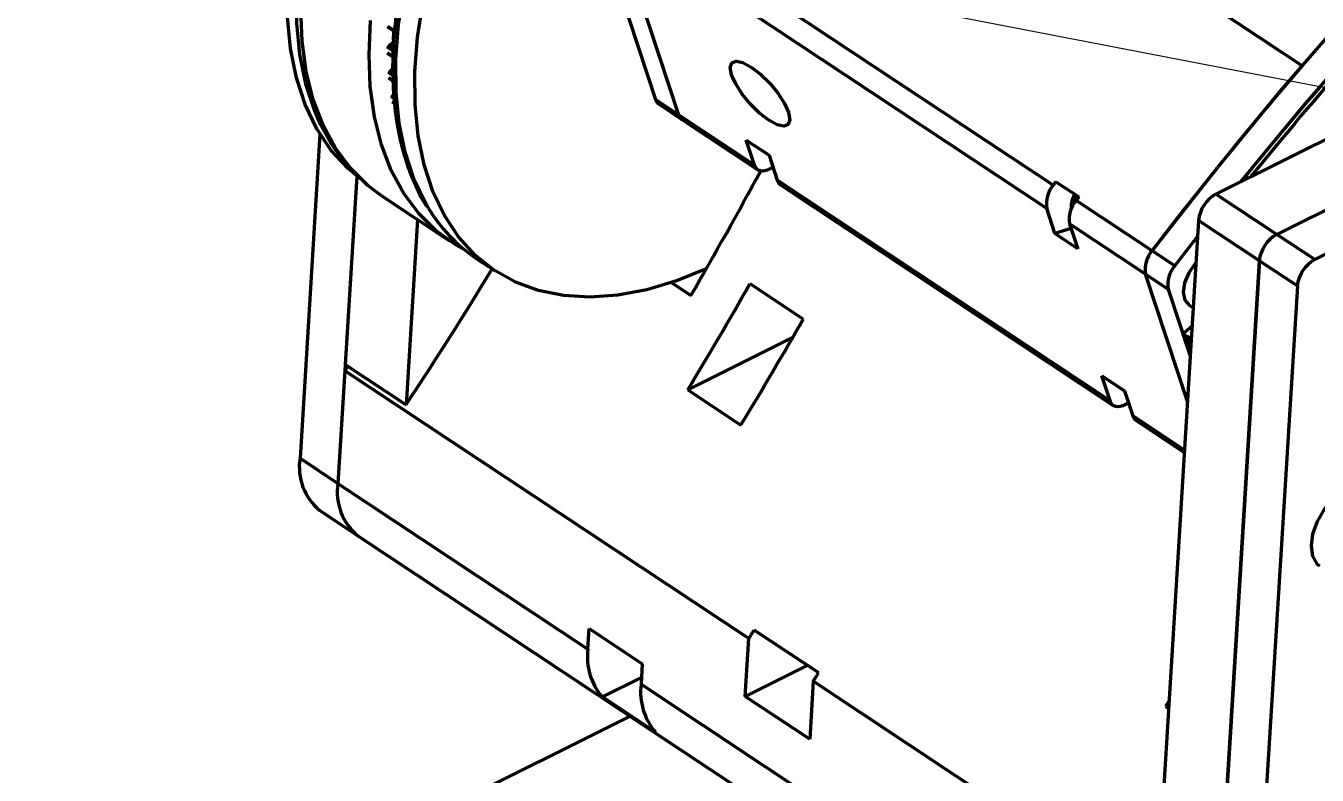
# Model space of a CAD drawing. Header units: millimetres. Extents: x -419 to 9215, y 1224 to 3301.
# Drawn here: x 196.8 to 325.4, y 1410.8 to 1485.4 of the extents above; entities that cross this region are included whole.
import ezdxf

# ---------------------------------------------------------------- set-up
doc = ezdxf.new("R2010")
doc.units = ezdxf.units.MM
doc.layers.add('0.3mm', color=240, linetype='Continuous', lineweight=30)
doc.layers.add('0.7mm', color=7, linetype='Continuous', lineweight=70)
doc.styles.get("Standard").update_dxf_attribs({"font": 'arial.ttf'})
doc.dimstyles.new('SLDDIMSTYLE0', dxfattribs={"dimtxt": 0.18, "dimasz": 3.302, "dimexe": 0, "dimexo": 0.0625, "dimgap": 0, "dimtad": 0, "dimtih": 1, "dimtoh": 1, "dimdec": 0, "dimrnd": 1e-09, "dimzin": 0, "dimdsep": 46, "dimtxsty": 'Standard', "dimsah": 1, "dimcen": 0.09, "dimadec": 0, "dimazin": 0, "dimtfac": 3.302, "dimtdec": 0, "dimtofl": 0, "dimtmove": 0, "dimatfit": 3, "dimfxl": 1, "dimfrac": 2, "dimtolj": 1, "dimtzin": 0, "dimarcsym": 0})

msp = doc.modelspace()

# ---------------------------------------------------------------- linework, layer by layer
at = {"layer": '0.7mm', "color": 7, "linetype": 'Continuous', "lineweight": 70}
for p, q in [((323.86, 1481.42), (288.15, 1505.08)), ((259.51, 1478.04), (253.21, 1497.17)), ((255.48, 1495.67), (261.77, 1476.54)), ((299.08, 1469.52), (265.95, 1491.47)), ((298.43, 1467.21), (265.31, 1489.16)), ((233.5, 1484.88), (232.83, 1485.33)), ((233.5, 1484.83), (232.84, 1485.27)), ((233.5, 1484.81), (232.86, 1485.23)), ((233.4, 1483.98), (233.42, 1484.88)), ((233.4, 1483.45), (233.09, 1483.66)), ((233.41, 1483.69), (233.24, 1483.8)), ((233.42, 1483.94), (233.39, 1483.96)), ((233.48, 1484.64), (233.41, 1484.68)), ((233.45, 1484.43), (233.41, 1484.46)), ((233.43, 1484.21), (233.41, 1484.22)), ((233.38, 1482.88), (232.78, 1483.28)), ((233.38, 1482.96), (232.79, 1483.35)), ((233.36, 1482.33), (232.79, 1482.71)), ((233.36, 1482.29), (232.8, 1482.66)), ((233.39, 1483.05), (232.82, 1483.42)), ((233.36, 1482.28), (232.83, 1482.62)), ((233.39, 1483.14), (232.87, 1483.48)), ((233.39, 1483.23), (232.93, 1483.54)), ((315.28, 1468.64), (344.52, 1483.2)), ((233.32, 1480.82), (233.03, 1481.01)), ((233.31, 1481.06), (233.18, 1481.15)), ((233.34, 1480.45), (232.89, 1480.75)), ((233.34, 1480.53), (232.9, 1480.82)), ((233.33, 1480.62), (232.92, 1480.89)), ((233.36, 1479.93), (232.94, 1480.21)), ((233.36, 1479.89), (232.96, 1480.16)), ((233.33, 1480.72), (232.97, 1480.95)), ((233.36, 1479.88), (232.99, 1480.13)), ((233.43, 1478.33), (233.21, 1478.48)), ((233.43, 1478.43), (233.25, 1478.55)), ((233.43, 1478.53), (233.31, 1478.61)), ((350.57, 1479.19), (321.33, 1464.63)), ((233.44, 1478.24), (233.19, 1478.41)), ((233.44, 1478.17), (233.19, 1478.34)), ((233.49, 1477.69), (233.28, 1477.83)), ((233.5, 1477.65), (233.3, 1477.78)), ((261.77, 1476.54), (259.51, 1478.04)), ((259.84, 1477.58), (262.11, 1476.08)), ((269.34, 1471.53), (261.77, 1476.54)), ((262.11, 1476.08), (269.67, 1471.07)), ((354.35, 1476.68), (325.11, 1462.13)), ((226.08, 1474.62), (224.09, 1442.36)), ((268.52, 1474.02), (270.79, 1472.51)), ((269.34, 1471.53), (268.52, 1474.02)), ((270.79, 1472.51), (271.61, 1470.03)), ((229.76, 1470.42), (227.87, 1439.86)), ((229.76, 1470.42), (228.6, 1451.7)), ((304.73, 1448.08), (271.61, 1470.03)), ((271.94, 1469.56), (305.06, 1447.62)), ((299.35, 1469.88), (301.62, 1468.38)), ((232.17, 1468.52), (238.97, 1464.01)), ((321.33, 1464.63), (315.28, 1468.64)), ((299.25, 1464.72), (298.43, 1467.21)), ((308.91, 1463.01), (301.35, 1468.02)), ((235.79, 1466.12), (234.65, 1447.69)), ((308.26, 1460.69), (300.7, 1465.7)), ((300.7, 1465.7), (301.52, 1463.21)), ((313.55, 1466.02), (309.37, 1398.18)), ((319.6, 1462.01), (313.55, 1466.02)), ((300.86, 1465.22), (299.25, 1464.72)), ((301.52, 1463.21), (299.25, 1464.72)), ((311.18, 1461.5), (313.45, 1464.44)), ((325.11, 1462.13), (321.33, 1464.63)), ((311.18, 1461.5), (308.91, 1463.01)), ((241.62, 1462.25), (243.51, 1461)), ((319.6, 1462.01), (314.69, 1382.33)), ((315.42, 1394.17), (319.6, 1462.01)), ((319.6, 1462.01), (323.38, 1459.51)), ((312.44, 1448.01), (308.26, 1460.69)), ((308.26, 1460.69), (310.53, 1459.19)), ((261.07, 1459.84), (263.01, 1458.56)), ((274.18, 1456.21), (268.89, 1459.71)), ((310.53, 1459.19), (312.72, 1452.55)), ((323.38, 1459.51), (318.47, 1379.82)), ((312.56, 1457.63), (313.01, 1457.33)), ((311.99, 1454.74), (312.9, 1455.55)), ((273.13, 1454.36), (262.7, 1449.17)), ((312.37, 1454.49), (311.99, 1454.74)), ((311.99, 1454.74), (312.72, 1452.55)), ((312.82, 1454.26), (312.37, 1454.49)), ((228.56, 1451.06), (228.87, 1451.52)), ((228.6, 1451.7), (234.65, 1447.69)), ((228.56, 1451.06), (227.87, 1439.86)), ((268.76, 1424.42), (228.56, 1451.06)), ((303.91, 1450.56), (306.18, 1449.06)), ((304.73, 1448.08), (303.91, 1450.56)), ((262.7, 1449.17), (267.99, 1445.66)), ((306.18, 1449.06), (307, 1446.57)), ((307.33, 1446.11), (312.12, 1442.93)), ((224.09, 1442.36), (227.87, 1439.86)), ((227.87, 1439.86), (252.75, 1423.37)), ((226.08, 1437.15), (229.86, 1434.64)), ((229.86, 1434.64), (316.67, 1377.11)), ((252.75, 1423.37), (252.88, 1425.41)), ((252.88, 1425.41), (258.17, 1421.9)), ((275.73, 1420.99), (269.3, 1425.25)), ((268.4, 1418.66), (268.76, 1424.42)), ((258.17, 1421.9), (258.05, 1419.86)), ((268.4, 1418.66), (274.59, 1421.74)), ((258.09, 1420.54), (254.19, 1418.6)), ((258.05, 1419.86), (300.32, 1391.85)), ((275.18, 1420.16), (274.83, 1414.4)), ((315.38, 1393.53), (275.18, 1420.16)), ((259.48, 1415.09), (254.19, 1418.6)), ((274.83, 1414.4), (268.4, 1418.66)), ((310.6, 1418.2), (310.26, 1417.65)), ((310.58, 1417.8), (310.26, 1417.65)), ((310.26, 1417.65), (310.55, 1417.46)), ((256.95, 1416.69), (230.68, 1403.6))]:
    msp.add_line(p, q, dxfattribs=at)
at = {"layer": '0.7mm', "color": 8, "linetype": 'Continuous', "lineweight": 70}
for p, q in [((300.98, 1468.1), (301.19, 1467.96)), ((312.37, 1454.49), (312.76, 1453.31)), ((312.14, 1443.16), (307, 1446.57))]:
    msp.add_line(p, q, dxfattribs=at)
at = {"layer": '0.7mm', "color": 7, "linetype": 'Continuous', "lineweight": 70, "flags": 128}
for points in [[(308.91, 1463.01), (315.25, 1471.07), (321.75, 1478.95), (328.41, 1486.62), (335.21, 1494.08), (342.14, 1501.31), (349.19, 1508.29), (356.34, 1515.03), (363.59, 1521.5), (370.93, 1527.69), (378.33, 1533.6), (385.79, 1539.21), (393.3, 1544.52), (400.84, 1549.51), (408.39, 1554.18), (415.96, 1558.53)], [(317.76, 1469.87), (324.02, 1477.45), (330.68, 1485.12), (337.48, 1492.58), (344.41, 1499.8), (351.46, 1506.79), (358.61, 1513.52), (365.86, 1519.99), (373.19, 1526.19), (380.6, 1532.1), (388.06, 1537.71), (395.57, 1543.02), (403.1, 1548.01), (410.66, 1552.68), (418.23, 1557.02)], [(264.54, 1461.22), (261.58, 1460.02), (258.61, 1459.13), (255.73, 1458.58), (252.96, 1458.38), (250.32, 1458.54), (247.83, 1459.04), (245.53, 1459.88), (243.42, 1461.06), (241.53, 1462.57), (239.88, 1464.39), (238.47, 1466.51), (237.32, 1468.91), (236.45, 1471.56), (235.86, 1474.45), (235.55, 1477.55), (235.52, 1480.83), (235.79, 1484.26), (236.34, 1487.81)], [(230.15, 1470.13), (228.88, 1471.18), (227.2, 1473), (225.77, 1475.13), (224.62, 1477.55), (223.74, 1480.22), (223.14, 1483.14), (222.84, 1486.26)], [(232.17, 1468.52), (230.84, 1469.51), (229.11, 1471.21), (227.61, 1473.22), (226.38, 1475.5), (225.4, 1478.06), (224.71, 1480.85), (224.29, 1483.86), (224.16, 1487.06)], [(240.34, 1463.2), (239.61, 1463.61), (237.65, 1465), (235.91, 1466.7), (234.42, 1468.71), (233.18, 1470.99), (232.21, 1473.55), (231.51, 1476.34), (231.09, 1479.35), (230.96, 1482.55), (231.11, 1485.91)], [(269.02, 1481.29), (269.94, 1480.58), (270.86, 1479.68), (271.68, 1478.67), (272.32, 1477.67), (272.73, 1476.76), (272.86, 1476.03), (272.7, 1475.56), (272.27, 1475.39), (271.6, 1475.54), (270.77, 1475.99), (269.85, 1476.7), (268.93, 1477.6), (268.11, 1478.6), (267.47, 1479.61), (267.06, 1480.52), (266.93, 1481.24), (267.09, 1481.72), (267.52, 1481.89), (268.19, 1481.74), (269.02, 1481.29)], [(270.87, 1471.15), (270.61, 1471.03), (270.36, 1470.96), (270.13, 1470.94), (269.91, 1470.96), (269.72, 1471.04), (269.56, 1471.16), (269.43, 1471.32), (269.34, 1471.53)], [(301.42, 1468.51), (301.27, 1468.2), (301.16, 1467.75)], [(313.29, 1461.81), (313.22, 1461.73), (312.57, 1460.82), (312.15, 1459.82), (312.01, 1458.87), (312.17, 1458.09), (312.56, 1457.63)], [(306.26, 1447.7), (306, 1447.58), (305.75, 1447.51), (305.52, 1447.48), (305.3, 1447.51), (305.11, 1447.58), (304.95, 1447.71), (304.82, 1447.87), (304.73, 1448.08)], [(326.96, 1438.34), (326.06, 1437.28), (325.36, 1436.07), (324.9, 1434.81), (324.74, 1433.63), (324.89, 1432.61), (325.33, 1431.86), (325.59, 1431.64)]]:
    msp.add_lwpolyline(points, dxfattribs=at)
at = {"layer": '0.7mm', "color": 8, "linetype": 'Continuous', "lineweight": 70, "flags": 128}
for points in [[(246.86, 1534.09), (243.95, 1531.33), (241.15, 1528.34), (238.48, 1525.14), (235.98, 1521.77), (233.65, 1518.26), (231.53, 1514.64), (229.64, 1510.94), (227.98, 1507.19), (226.58, 1503.44), (225.44, 1499.7), (224.58, 1496.03), (224.01, 1492.44), (223.73, 1488.97), (223.74, 1485.66), (224.05, 1482.54), (224.64, 1479.62), (225.52, 1476.94), (225.86, 1476.15)], [(236.86, 1467.29), (236.58, 1467.76), (235.43, 1470.16), (234.56, 1472.82), (233.97, 1475.7), (233.66, 1478.8), (233.63, 1482.08), (233.9, 1485.51), (234.45, 1489.06), (235.28, 1492.7), (236.38, 1496.4), (237.74, 1500.13), (239.36, 1503.85), (241.21, 1507.53), (243.28, 1511.13), (245.56, 1514.63), (248.02, 1518), (250.63, 1521.2), (253.39, 1524.21), (256.26, 1527), (256.63, 1527.33)]]:
    msp.add_lwpolyline(points, dxfattribs=at)
at = {"layer": '0.7mm', "color": 7, "linetype": 'Continuous', "lineweight": 70}
for centre, radius, start, end in [((643.94, 1206.63), 419.15, 138.8293, 141.0951), ((644.65, 1205.66), 423.03, 139.3171, 142.5297), ((260.32, 1478.28), 0.851, 196.3975, 235.3582), ((241.87, 1483.21), 17.5, 203.7936, 221.5613), ((262.59, 1476.78), 0.851, 196.3975, 235.3582), ((-107.32, 1673.94), 428.41, 329.8184, 331.7185), ((147.64, 1694.52), 255.1, 298.8836, 298.9687), ((272.42, 1470.27), 0.851, 196.3975, 235.3582), ((301.15, 1467.7), 2.76, 138.6828, 190.2345), ((639.46, 1208.54), 428.92, 142.4616, 142.5217), ((303.02, 1467.45), 2.15, 146.4769, 185.725), ((641.73, 1207.04), 428.92, 142.4616, 142.5217), ((316.94, 1465.66), 3.42, 119.0768, 173.8659), ((250.32, 1475.25), 15.64, 210.6111, 236.2109), ((303.42, 1466.19), 2.76, 138.6828, 190.2345), ((322.99, 1461.65), 3.42, 119.0768, 173.8659), ((310.98, 1461.18), 2.76, 138.6828, 190.2345), ((326.77, 1459.14), 3.42, 119.0768, 173.8659), ((-127.87, 1687.1), 434.44, 326.5595, 328.6687), ((313.25, 1459.68), 2.76, 138.6828, 190.2345), ((-106.87, 1673.33), 432.23, 328.7604, 330.3815), ((-101.57, 1669.83), 432.23, 328.7604, 330.3815), ((183.03, 1671.07), 255.1, 298.8836, 298.9687), ((307.81, 1446.81), 0.851, 196.3975, 235.3582), ((229.61, 1441.48), 5.59, 170.8538, 230.7785), ((233.39, 1438.97), 5.59, 170.8538, 230.7785), ((-94.83, 1665.2), 436.08, 326.487, 326.6167), ((258.74, 1422.57), 6.04, 172.371, 221.0568), ((-88.41, 1660.94), 436.08, 326.487, 326.6167), ((264.04, 1419.06), 6.04, 172.371, 221.0568)]:
    msp.add_arc(centre, radius, start, end, dxfattribs=at)
at = {"layer": '0.7mm', "color": 8, "linetype": 'Continuous', "lineweight": 70}
msp.add_arc((644.17, 1206.51), 418.96, 138.829, 140.9666, dxfattribs=at)
at = {"layer": '0.7mm', "color": 7, "linetype": 'Continuous', "lineweight": 70}
msp.add_open_spline([(256.63, 1527.88), (256.27, 1527.57), (254.98, 1526.46), (252.83, 1524.32), (250.22, 1521.48), (247.73, 1518.45), (245.39, 1515.28), (243.22, 1511.98), (241.22, 1508.58), (239.42, 1505.11), (237.82, 1501.59), (236.45, 1498.05), (235.32, 1494.53), (234.42, 1491.04), (233.78, 1487.61), (233.39, 1484.27), (233.27, 1481.04), (233.41, 1477.95), (233.81, 1475.04), (234.47, 1472.3), (235.42, 1469.81), (236.15, 1468.21), (236.63, 1467.53), (236.64, 1467.52)], degree=3, knots=[0, 0, 0, 0, 0.01977, 0.071306, 0.122821, 0.174322, 0.225813, 0.277301, 0.328791, 0.380287, 0.431796, 0.483323, 0.534875, 0.586457, 0.638072, 0.689724, 0.74141, 0.79312, 0.844826, 0.89648, 0.94802, 0.999364, 1, 1, 1, 1], dxfattribs=at)

# ---------------------------------------------------------------- leaders
at = {"layer": '0.3mm'}
msp.add_leader([(333.44, 1477.81), (196.79, 1504.2)], dimstyle='SLDDIMSTYLE0', dxfattribs=at)

doc.saveas('drawing.dxf')
